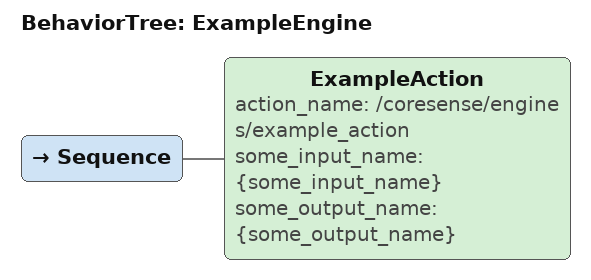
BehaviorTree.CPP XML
<?xml version="1.0" encoding="UTF-8"?>
<root BTCPP_format="4">
  <BehaviorTree ID="ExampleEngine">
    <Sequence>
      <ExampleAction action_name="/coresense/engines/example_action" some_input_name="{some_input_name}" some_output_name="{some_output_name}"/>
    </Sequence>
  </BehaviorTree>
</root>
